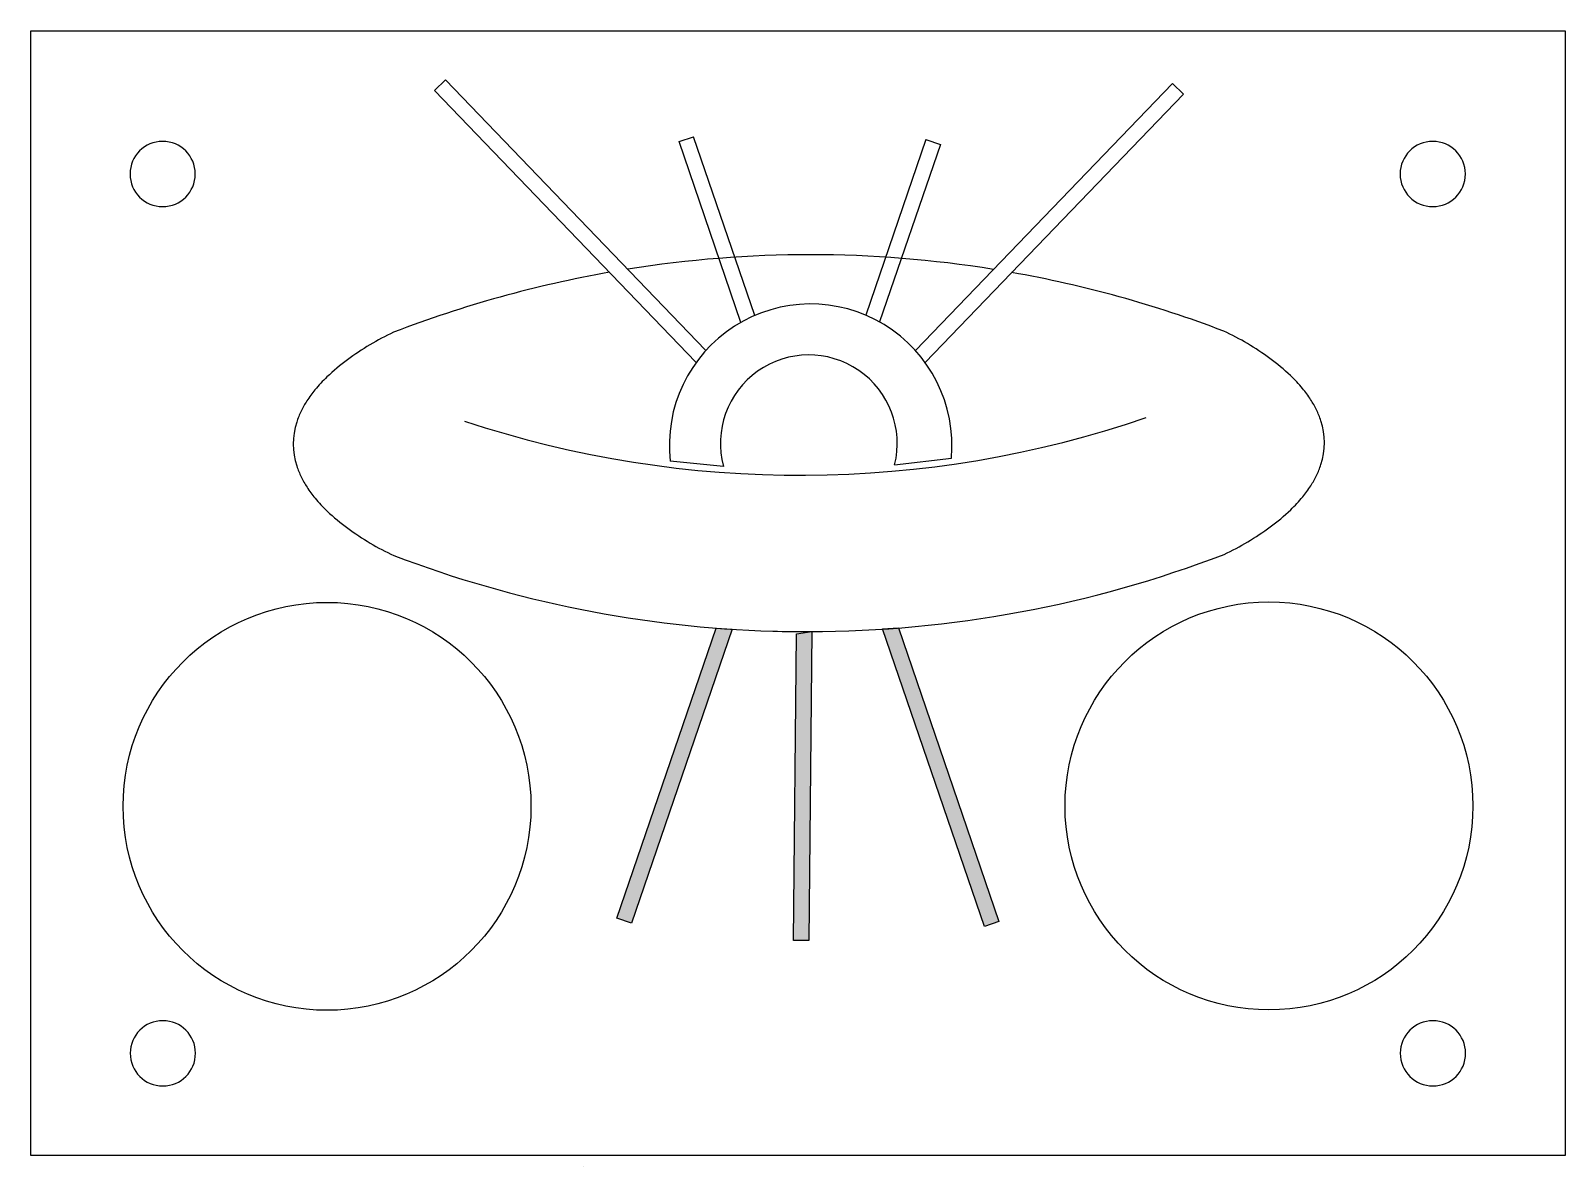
# Model space of a CAD drawing. Header units: millimetres. Extents: x -37.6 to 37.6, y -27.8 to 27.8.
import ezdxf

# ---------------------------------------------------------------- set-up
doc = ezdxf.new("R2010")
doc.units = ezdxf.units.MM
doc.layers.add('Quasar', color=2, linetype='Continuous', lineweight=25)
doc.layers.add('Top Plate', color=3, linetype='Continuous', lineweight=25)

msp = doc.modelspace()

# ---------------------------------------------------------------- hatches: boundary and pattern name
at = {"layer": 'Quasar', "transparency": 33554687}
for points in [[(-3.231, -1.51), (-8.171, -15.92), (-8.88, -15.677), (-4.006, -1.457)], [(4.923, -1.434), (9.855, -15.838), (9.146, -16.081), (4.15, -1.491)], [(0.685, -1.619), (0.531, -16.775), (-0.219, -16.767), (-0.066, -1.735)]]:
    msp.add_hatch(color=256, dxfattribs=at).paths.add_polyline_path(points, flags=0)

# ---------------------------------------------------------------- linework, layer by layer
at = {"layer": 'Quasar', "flags": 128}
for points in [[(9.581, 16.135, 0.079841), (-8.345, 16.141)], [(-9.241, 15.991, 0.048243), (-19.829, 13.052, 0.052009), (-22.089, 11.701, 0.03836), (-23.097, 10.86, 0.033253), (-23.687, 10.226, 0.031656), (-24.081, 9.688, 0.032784), (-24.365, 9.183, 0.039035), (-24.581, 8.645, 0.15992), (-24.578, 6.499, 0.039035), (-24.36, 5.961, 0.032784), (-24.075, 5.458, 0.031656), (-23.68, 4.921, 0.033253), (-23.088, 4.288, 0.03836), (-22.077, 3.45, 0.052009), (-19.814, 2.105, 0.083615), (-1.226, -1.6, 0.007752), (0.543, -1.62, 0.091427), (20.891, 2.161, 0.052009), (23.15, 3.512, 0.03836), (24.159, 4.353, 0.033253), (24.749, 4.987, 0.031656), (25.142, 5.525, 0.032784), (25.426, 6.029, 0.039035), (25.642, 6.567, 0.15992), (25.64, 8.714, 0.039035), (25.422, 9.252, 0.032784), (25.136, 9.755, 0.031656), (24.742, 10.292, 0.033253), (24.15, 10.925, 0.03836), (23.139, 11.763, 0.052009), (20.876, 13.108, 0.047368), (10.477, 15.984)]]:
    msp.add_lwpolyline(points, format="xyb", dxfattribs=at)
for points in [[(-3.231, -1.51), (-8.171, -15.92), (-8.88, -15.677), (-4.006, -1.457)], [(4.923, -1.434), (9.855, -15.838), (9.146, -16.081), (4.15, -1.491)], [(0.685, -1.619), (0.531, -16.775), (-0.219, -16.767), (-0.066, -1.735)]]:
    msp.add_lwpolyline(points, close=True, dxfattribs=at)
at = {"layer": 'Quasar'}
msp.add_arc((0.102, 58.322), 52.28, 251.64624, 288.94909, dxfattribs=at)
at = {"layer": 'Top Plate'}
for p, q in [((-17.828, 24.913), (-17.288, 25.433)), ((-5.002, 11.586), (-17.828, 24.913)), ((-4.533, 12.18), (-17.288, 25.433)), ((18.36, 25.252), (5.755, 12.162)), ((18.36, 25.252), (18.9, 24.731)), ((18.9, 24.731), (6.231, 11.575)), ((-5.831, 22.399), (-5.122, 22.642)), ((-2.12, 13.874), (-5.122, 22.642)), ((-2.797, 13.537), (-5.831, 22.399)), ((6.272, 22.496), (3.322, 13.89)), ((6.981, 22.253), (4.001, 13.558)), ((6.272, 22.496), (6.981, 22.253)), ((4.736, 6.549), (7.52, 6.874)), ((-3.656, 6.478), (-6.265, 6.733))]:
    msp.add_line(p, q, dxfattribs=at)
at = {"layer": 'Top Plate', "flags": 128}
msp.add_lwpolyline([(-37.625, -27.312), (-37.625, 27.837), (37.625, 27.837), (37.625, -27.312)], close=True, dxfattribs=at)
for points in [[(-32.755, 20.812, 1), (-29.555, 20.812, 1), (-32.755, 20.812)], [(29.525, 20.812, 1), (32.725, 20.812, 1), (29.525, 20.812)], [(-32.745, -22.298, 1), (-29.545, -22.298, 1), (-32.745, -22.298)], [(29.535, -22.298, 1), (32.735, -22.298, 1), (29.535, -22.298)]]:
    msp.add_lwpolyline(points, format="xyb", dxfattribs=at)
msp.add_lwpolyline([(-10.525, -27.837), (-10.525, -27.837)], dxfattribs=at)
at = {"layer": 'Top Plate'}
for centre in [(-23.095, -10.188), (23.095, -10.168)]:
    msp.add_circle(centre, 10, dxfattribs=at)
for centre, radius, start, end in [((0.62, 7.51), 6.929, 354.73179, 186.43718), ((0.531, 7.606), 4.336, 345.88333, 195.08568)]:
    msp.add_arc(centre, radius, start, end, dxfattribs=at)

doc.saveas('drawing.dxf')
